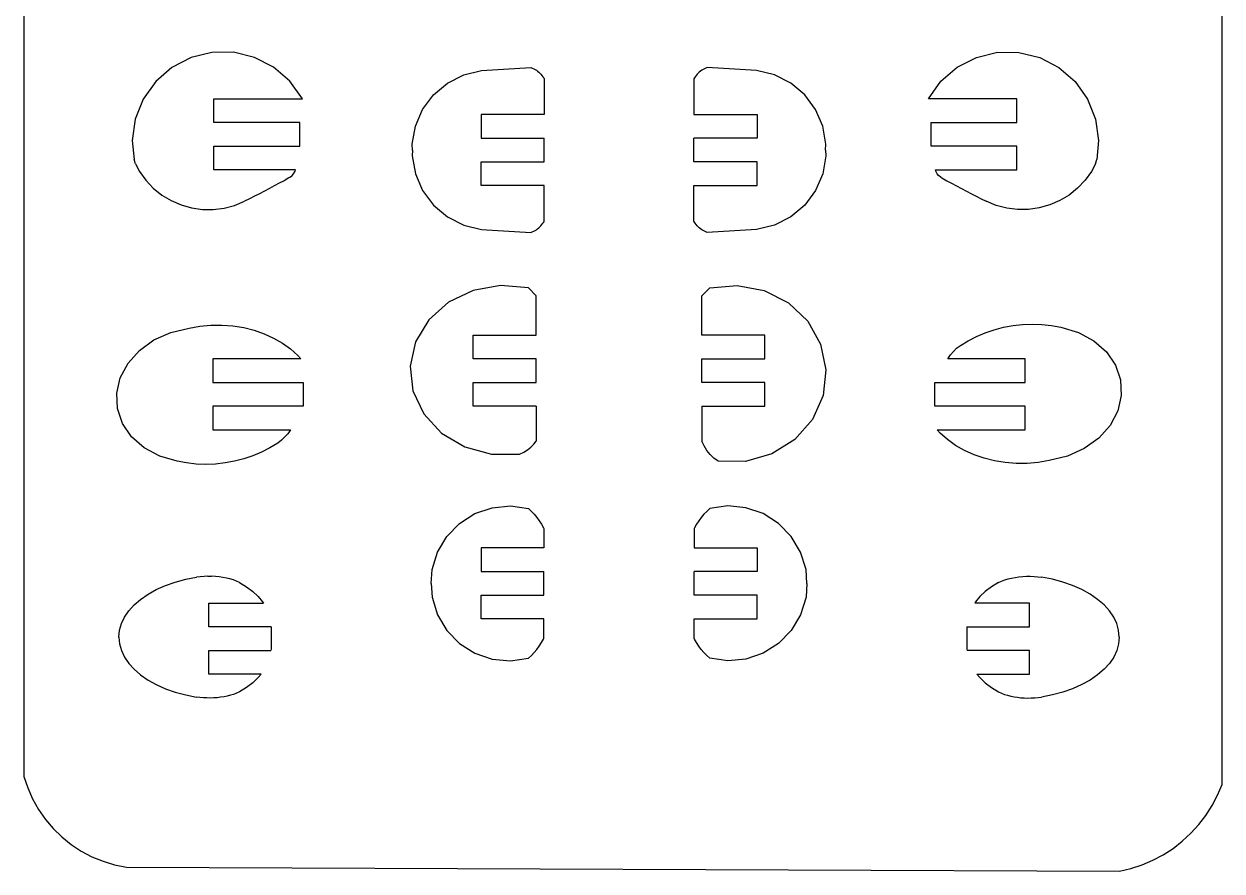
# Model space of a CAD drawing. Extents: x -4.72 to 4.72, y -4.2 to 4.2.
# Drawn here: x -1.448 to 1.448, y -4.201 to -2.153 of the extents above; entities that cross this region are included whole.
import ezdxf

# ---------------------------------------------------------------- set-up
doc = ezdxf.new("R2010")
doc.units = 0
doc.header["$MEASUREMENT"] = 0
doc.layers.get('0').update_dxf_attribs({"linetype": 'CONTINUOUS'})

msp = doc.modelspace()

# ---------------------------------------------------------------- linework, layer by layer
for p, q in [((1.4478, -3.991), (1.4478, 3.9719)), ((-1.4478, 3.9529), (-1.4478, -3.9719)), ((-0.9934, -2.2214), (-1.0439, -2.2338)), ((-0.9413, -2.2213), (-0.9934, -2.2214)), ((-0.8907, -2.2335), (-0.9413, -2.2213)), ((0.8542, -2.2335), (0.9048, -2.2213)), ((0.9048, -2.2213), (0.9569, -2.2214)), ((0.9569, -2.2214), (1.0074, -2.2338)), ((-1.0901, -2.2577), (-1.1294, -2.2919)), ((-1.0439, -2.2338), (-1.0901, -2.2577)), ((-0.8444, -2.2573), (-0.8907, -2.2335)), ((-0.805, -2.2913), (-0.8444, -2.2573)), ((-0.3419, -2.2656), (-0.2226, -2.2582)), ((-0.2226, -2.2582), (-0.2192, -2.2595)), ((0.2036, -2.2582), (0.2001, -2.2595)), ((0.3228, -2.2656), (0.2036, -2.2582)), ((0.7685, -2.2913), (0.8079, -2.2573)), ((0.8079, -2.2573), (0.8542, -2.2335)), ((1.0074, -2.2338), (1.0536, -2.2577)), ((1.0536, -2.2577), (1.0929, -2.2919)), ((-0.4243, -2.2955), (-0.3849, -2.2757)), ((-0.3849, -2.2757), (-0.3419, -2.2656)), ((-0.2192, -2.2595), (-0.2158, -2.2611)), ((-0.2158, -2.2611), (-0.2125, -2.2628)), ((-0.2125, -2.2628), (-0.2094, -2.2647)), ((-0.2094, -2.2647), (-0.2064, -2.2669)), ((-0.2064, -2.2669), (-0.2035, -2.2692)), ((-0.2035, -2.2692), (-0.2008, -2.2717)), ((-0.2008, -2.2717), (-0.1982, -2.2744)), ((-0.1982, -2.2744), (-0.1958, -2.2772)), ((-0.1958, -2.2772), (-0.1937, -2.2802)), ((-0.1937, -2.2802), (-0.1917, -2.2833)), ((-0.1917, -2.2833), (-0.1905, -2.2854)), ((-0.1905, -2.2854), (-0.1905, -2.3717)), ((0.1726, -2.2833), (0.1715, -2.2854)), ((0.1715, -2.2854), (0.1715, -2.3717)), ((0.1746, -2.2802), (0.1726, -2.2833)), ((0.1768, -2.2772), (0.1746, -2.2802)), ((0.1792, -2.2744), (0.1768, -2.2772)), ((0.1817, -2.2717), (0.1792, -2.2744)), ((0.1844, -2.2692), (0.1817, -2.2717)), ((0.1873, -2.2669), (0.1844, -2.2692)), ((0.1903, -2.2647), (0.1873, -2.2669)), ((0.1935, -2.2628), (0.1903, -2.2647)), ((0.1967, -2.2611), (0.1935, -2.2628)), ((0.2001, -2.2595), (0.1967, -2.2611)), ((0.3658, -2.2757), (0.3228, -2.2656)), ((0.4053, -2.2955), (0.3658, -2.2757)), ((-1.1294, -2.2919), (-1.1595, -2.3343)), ((-0.7747, -2.3336), (-0.805, -2.2913)), ((-0.4582, -2.324), (-0.4243, -2.2955)), ((0.4391, -2.324), (0.4053, -2.2955)), ((0.7382, -2.3336), (0.7685, -2.2913)), ((1.0929, -2.2919), (1.123, -2.3343)), ((-1.1595, -2.3343), (-1.1788, -2.3827)), ((-0.9887, -2.3908), (-0.9887, -2.3336)), ((-0.9887, -2.3336), (-0.7747, -2.3336)), ((-0.4845, -2.3594), (-0.4582, -2.324)), ((0.4654, -2.3594), (0.4391, -2.324)), ((0.9522, -2.3336), (0.7382, -2.3336)), ((0.9522, -2.3908), (0.9522, -2.3336)), ((1.123, -2.3343), (1.1423, -2.3827)), ((-0.5019, -2.4), (-0.4845, -2.3594)), ((-0.1905, -2.3717), (-0.3429, -2.3717)), ((-0.3429, -2.3717), (-0.3429, -2.4289)), ((0.1715, -2.3717), (0.3239, -2.3717)), ((0.3239, -2.3717), (0.3239, -2.4289)), ((0.4828, -2.4), (0.4654, -2.3594)), ((-1.1788, -2.3827), (-1.1861, -2.4342)), ((-0.781, -2.3908), (-0.9887, -2.3908)), ((-0.781, -2.4479), (-0.781, -2.3908)), ((-0.5094, -2.4435), (-0.5019, -2.4)), ((0.4903, -2.4435), (0.4828, -2.4)), ((0.7445, -2.3908), (0.9522, -2.3908)), ((0.7445, -2.4479), (0.7445, -2.3908)), ((1.1423, -2.3827), (1.1496, -2.4342)), ((-0.3429, -2.4289), (-0.1905, -2.4289)), ((-0.1905, -2.486), (-0.1905, -2.4289)), ((0.1715, -2.486), (0.1715, -2.4289)), ((0.3239, -2.4289), (0.1715, -2.4289)), ((-1.1861, -2.4342), (-1.1816, -2.4807)), ((-0.9887, -2.4479), (-0.781, -2.4479)), ((-0.9887, -2.5051), (-0.9887, -2.4479)), ((-0.5085, -2.4575), (-0.5094, -2.4435)), ((-0.5085, -2.4575), (-0.5094, -2.4714)), ((0.4894, -2.4575), (0.4903, -2.4435)), ((0.4894, -2.4575), (0.4903, -2.4714)), ((0.9522, -2.4479), (0.7445, -2.4479)), ((0.9522, -2.5051), (0.9522, -2.4479)), ((1.1496, -2.4342), (1.1451, -2.4807)), ((-1.1786, -2.4908), (-1.1816, -2.4807)), ((-0.5094, -2.4714), (-0.5019, -2.5149)), ((-0.3429, -2.486), (-0.1905, -2.486)), ((-0.3429, -2.5432), (-0.3429, -2.486)), ((0.3239, -2.486), (0.1715, -2.486)), ((0.3239, -2.5432), (0.3239, -2.486)), ((0.4903, -2.4714), (0.4828, -2.5149)), ((1.1421, -2.4908), (1.1451, -2.4807)), ((-1.1786, -2.4908), (-1.1687, -2.5093)), ((-1.1687, -2.5093), (-1.1533, -2.5306)), ((-0.7914, -2.5051), (-0.9887, -2.5051)), ((-0.8044, -2.5234), (-0.7993, -2.5191)), ((-0.7993, -2.5191), (-0.796, -2.5149)), ((-0.796, -2.5149), (-0.7924, -2.5084)), ((-0.7924, -2.5084), (-0.7914, -2.5051)), ((-0.5019, -2.5149), (-0.4845, -2.5555)), ((0.4828, -2.5149), (0.4654, -2.5555)), ((0.7559, -2.5084), (0.7549, -2.5051)), ((0.7549, -2.5051), (0.9522, -2.5051)), ((0.7595, -2.5149), (0.7559, -2.5084)), ((0.7628, -2.5191), (0.7595, -2.5149)), ((0.7679, -2.5234), (0.7628, -2.5191)), ((1.1322, -2.5093), (1.1168, -2.5306)), ((1.1421, -2.4908), (1.1322, -2.5093)), ((-1.1533, -2.5306), (-1.1352, -2.5498)), ((-0.8427, -2.5444), (-0.8545, -2.5507)), ((-0.8308, -2.538), (-0.8427, -2.5444)), ((-0.819, -2.5316), (-0.8308, -2.538)), ((-0.8073, -2.525), (-0.819, -2.5316)), ((-0.8044, -2.5234), (-0.8073, -2.525)), ((-0.1905, -2.5432), (-0.3429, -2.5432)), ((-0.1905, -2.6295), (-0.1905, -2.5432)), ((0.1715, -2.6295), (0.1715, -2.5432)), ((0.1715, -2.5432), (0.3239, -2.5432)), ((0.7679, -2.5234), (0.7708, -2.525)), ((0.7708, -2.525), (0.7825, -2.5316)), ((0.7825, -2.5316), (0.7943, -2.538)), ((0.7943, -2.538), (0.8062, -2.5444)), ((0.8062, -2.5444), (0.818, -2.5507)), ((1.1168, -2.5306), (1.0987, -2.5498)), ((-1.1352, -2.5498), (-1.1147, -2.5663)), ((-1.1147, -2.5663), (-1.0922, -2.5799)), ((-0.9024, -2.5753), (-0.9144, -2.5813)), ((-0.8903, -2.5693), (-0.9024, -2.5753)), ((-0.8784, -2.5631), (-0.8903, -2.5693)), ((-0.8664, -2.557), (-0.8784, -2.5631)), ((-0.8545, -2.5507), (-0.8664, -2.557)), ((-0.4845, -2.5555), (-0.4582, -2.5909)), ((0.4654, -2.5555), (0.4391, -2.5909)), ((0.818, -2.5507), (0.8299, -2.557)), ((0.8299, -2.557), (0.8419, -2.5631)), ((0.8419, -2.5631), (0.8538, -2.5693)), ((0.8538, -2.5693), (0.8659, -2.5753)), ((0.8659, -2.5753), (0.8779, -2.5813)), ((1.0782, -2.5663), (1.0557, -2.5799)), ((1.0987, -2.5498), (1.0782, -2.5663)), ((-1.0922, -2.5799), (-1.068, -2.5904)), ((-1.068, -2.5904), (-1.0427, -2.5976)), ((-1.0427, -2.5976), (-1.0166, -2.6013)), ((-1.0166, -2.6013), (-0.9903, -2.6015)), ((-0.9903, -2.6015), (-0.9642, -2.5982)), ((-0.9642, -2.5982), (-0.9387, -2.5914)), ((-0.9387, -2.5914), (-0.9144, -2.5813)), ((-0.4582, -2.5909), (-0.4243, -2.6194)), ((0.4391, -2.5909), (0.4053, -2.6194)), ((0.9022, -2.5914), (0.8779, -2.5813)), ((0.9277, -2.5982), (0.9022, -2.5914)), ((0.9538, -2.6015), (0.9277, -2.5982)), ((0.9801, -2.6013), (0.9538, -2.6015)), ((1.0062, -2.5976), (0.9801, -2.6013)), ((1.0315, -2.5904), (1.0062, -2.5976)), ((1.0557, -2.5799), (1.0315, -2.5904)), ((-0.4243, -2.6194), (-0.3849, -2.6392)), ((-0.1958, -2.6377), (-0.1937, -2.6347)), ((-0.1937, -2.6347), (-0.1917, -2.6316)), ((-0.1917, -2.6316), (-0.1905, -2.6295)), ((0.1726, -2.6316), (0.1715, -2.6295)), ((0.1746, -2.6347), (0.1726, -2.6316)), ((0.1768, -2.6377), (0.1746, -2.6347)), ((0.4053, -2.6194), (0.3658, -2.6392)), ((-0.3849, -2.6392), (-0.3419, -2.6493)), ((-0.3419, -2.6493), (-0.2226, -2.6567)), ((-0.2226, -2.6567), (-0.2192, -2.6554)), ((-0.2192, -2.6554), (-0.2158, -2.6538)), ((-0.2158, -2.6538), (-0.2125, -2.6521)), ((-0.2125, -2.6521), (-0.2094, -2.6502)), ((-0.2094, -2.6502), (-0.2064, -2.648)), ((-0.2064, -2.648), (-0.2035, -2.6457)), ((-0.2035, -2.6457), (-0.2008, -2.6432)), ((-0.2008, -2.6432), (-0.1982, -2.6405)), ((-0.1982, -2.6405), (-0.1958, -2.6377)), ((0.1792, -2.6405), (0.1768, -2.6377)), ((0.1817, -2.6432), (0.1792, -2.6405)), ((0.1844, -2.6457), (0.1817, -2.6432)), ((0.1873, -2.648), (0.1844, -2.6457)), ((0.1903, -2.6502), (0.1873, -2.648)), ((0.1935, -2.6521), (0.1903, -2.6502)), ((0.1967, -2.6538), (0.1935, -2.6521)), ((0.2001, -2.6554), (0.1967, -2.6538)), ((0.2036, -2.6567), (0.2001, -2.6554)), ((0.3228, -2.6493), (0.2036, -2.6567)), ((0.3658, -2.6392), (0.3228, -2.6493)), ((-0.3622, -2.7968), (-0.4219, -2.8252)), ((-0.2959, -2.785), (-0.3622, -2.7968)), ((-0.2286, -2.7908), (-0.2959, -2.785)), ((-0.2095, -2.8099), (-0.2286, -2.7908)), ((0.1905, -2.8099), (0.2095, -2.7908)), ((0.2095, -2.7908), (0.2758, -2.7849)), ((0.2758, -2.7849), (0.3411, -2.7973)), ((0.3411, -2.7973), (0.3997, -2.8271)), ((-0.4219, -2.8252), (-0.4696, -2.8678)), ((-0.2095, -2.9051), (-0.2095, -2.8099)), ((0.1905, -2.9051), (0.1905, -2.8099)), ((0.3997, -2.8271), (0.4466, -2.8716)), ((-1.093, -2.8984), (-1.0487, -2.8882)), ((-1.0487, -2.8882), (-1.0224, -2.8835)), ((-1.0224, -2.8835), (-0.9958, -2.881)), ((-0.9958, -2.881), (-0.9692, -2.8807)), ((-0.9692, -2.8807), (-0.9427, -2.8827)), ((-0.9427, -2.8827), (-0.9168, -2.8869)), ((-0.9168, -2.8869), (-0.8916, -2.8932)), ((-0.8916, -2.8932), (-0.8674, -2.9016)), ((-0.4696, -2.8678), (-0.5014, -2.921)), ((0.4466, -2.8716), (0.4777, -2.9271)), ((0.8756, -2.8992), (0.8974, -2.8918)), ((0.8974, -2.8918), (0.9198, -2.8861)), ((0.9198, -2.8861), (0.9426, -2.8819)), ((0.9426, -2.8819), (0.9658, -2.8794)), ((0.9658, -2.8794), (0.9891, -2.8786)), ((0.9891, -2.8786), (1.0125, -2.8794)), ((1.0125, -2.8794), (1.0356, -2.8819)), ((1.0356, -2.8819), (1.0585, -2.8861)), ((1.0585, -2.8861), (1.1007, -2.8985)), ((-1.1688, -2.9419), (-1.1338, -2.9167)), ((-1.1338, -2.9167), (-1.093, -2.8984)), ((-0.8674, -2.9016), (-0.8445, -2.9121)), ((-0.8445, -2.9121), (-0.8231, -2.9244)), ((-0.8231, -2.9244), (-0.8034, -2.9385)), ((-0.5014, -2.921), (-0.5145, -2.98)), ((-0.3619, -2.9051), (-0.2095, -2.9051)), ((-0.3619, -2.9623), (-0.3619, -2.9051)), ((0.3429, -2.9051), (0.1905, -2.9051)), ((0.3429, -2.9623), (0.3429, -2.9051)), ((0.8153, -2.9301), (0.8344, -2.9184)), ((0.8344, -2.9184), (0.8546, -2.908)), ((0.8546, -2.908), (0.8756, -2.8992)), ((1.1007, -2.8985), (1.1381, -2.9186)), ((1.1381, -2.9186), (1.1684, -2.9455)), ((-1.1963, -2.9728), (-1.1688, -2.9419)), ((-0.8034, -2.9385), (-0.7856, -2.9543)), ((0.4777, -2.9271), (0.4905, -2.9888)), ((0.7849, -2.9623), (0.7913, -2.9525)), ((0.8064, -2.9367), (0.7913, -2.9525)), ((0.8064, -2.9367), (0.8153, -2.9301)), ((1.1684, -2.9455), (1.1903, -2.9777)), ((-1.2149, -3.0079), (-1.1963, -2.9728)), ((-0.9913, -2.9623), (-0.9913, -3.0194)), ((-0.7783, -2.9623), (-0.9913, -2.9623)), ((-0.7856, -2.9543), (-0.7783, -2.9623)), ((-0.5145, -2.98), (-0.5077, -3.0399)), ((-0.2095, -2.9623), (-0.3619, -2.9623)), ((-0.2095, -3.0194), (-0.2095, -2.9623)), ((0.1905, -2.9623), (0.3429, -2.9623)), ((0.1905, -3.0194), (0.1905, -2.9623)), ((0.9722, -2.9623), (0.7849, -2.9623)), ((0.9722, -3.0194), (0.9722, -2.9623)), ((1.1903, -2.9777), (1.2025, -3.0134)), ((-1.2234, -3.0451), (-1.2149, -3.0079)), ((0.4905, -2.9888), (0.4837, -3.0512)), ((-0.9913, -3.0194), (-0.7729, -3.0194)), ((-0.7729, -3.0194), (-0.7729, -3.0766)), ((-0.5077, -3.0399), (-0.4817, -3.0955)), ((-0.3619, -3.0766), (-0.3619, -3.0194)), ((-0.3619, -3.0194), (-0.2095, -3.0194)), ((0.3429, -3.0194), (0.1905, -3.0194)), ((0.3429, -3.0766), (0.3429, -3.0194)), ((0.7539, -3.0766), (0.7539, -3.0194)), ((0.7539, -3.0194), (0.9722, -3.0194)), ((1.2025, -3.0134), (1.2044, -3.0509)), ((-1.2215, -3.0826), (-1.2234, -3.0451)), ((0.4837, -3.0512), (0.458, -3.1092)), ((1.2044, -3.0509), (1.1958, -3.0881)), ((-1.2094, -3.1183), (-1.2215, -3.0826)), ((-0.9913, -3.0766), (-0.9913, -3.1337)), ((-0.7729, -3.0766), (-0.9913, -3.0766)), ((-0.4817, -3.0955), (-0.4387, -3.142)), ((-0.2095, -3.0766), (-0.3619, -3.0766)), ((-0.2095, -3.0766), (-0.2095, -3.1616)), ((0.1905, -3.0766), (0.1905, -3.1616)), ((0.1905, -3.0766), (0.3429, -3.0766)), ((0.9722, -3.0766), (0.7539, -3.0766)), ((0.9722, -3.1337), (0.9722, -3.0766)), ((1.1958, -3.0881), (1.1773, -3.1232)), ((-1.1875, -3.1505), (-1.2094, -3.1183)), ((0.458, -3.1092), (0.4156, -3.1575)), ((1.1773, -3.1232), (1.1498, -3.1541)), ((-1.1571, -3.1774), (-1.1875, -3.1505)), ((-0.9913, -3.1337), (-0.804, -3.1337)), ((-0.8254, -3.1593), (-0.8104, -3.1435)), ((-0.804, -3.1337), (-0.8104, -3.1435)), ((-0.4387, -3.142), (-0.3824, -3.1753)), ((0.7665, -3.1417), (0.7592, -3.1337)), ((0.7592, -3.1337), (0.9722, -3.1337)), ((0.7843, -3.1575), (0.7665, -3.1417)), ((1.1498, -3.1541), (1.1147, -3.1793)), ((-1.1198, -3.1975), (-1.1571, -3.1774)), ((-0.8535, -3.1776), (-0.8736, -3.188)), ((-0.8344, -3.1659), (-0.8535, -3.1776)), ((-0.8254, -3.1593), (-0.8344, -3.1659)), ((-0.3824, -3.1753), (-0.3176, -3.1927)), ((-0.2398, -3.1876), (-0.2306, -3.182)), ((-0.2306, -3.182), (-0.2224, -3.1757)), ((-0.2224, -3.1757), (-0.2153, -3.1689)), ((-0.2153, -3.1689), (-0.2095, -3.1616)), ((0.1961, -3.1729), (0.1905, -3.1616)), ((0.2029, -3.1835), (0.1961, -3.1729)), ((0.2108, -3.1933), (0.2029, -3.1835)), ((0.4156, -3.1575), (0.3601, -3.1922)), ((0.804, -3.1716), (0.7843, -3.1575)), ((0.8255, -3.1839), (0.804, -3.1716)), ((0.8484, -3.1944), (0.8255, -3.1839)), ((1.1147, -3.1793), (1.074, -3.1976)), ((-1.0775, -3.2099), (-1.1198, -3.1975)), ((-1.0547, -3.2141), (-1.0775, -3.2099)), ((-1.0315, -3.2166), (-1.0547, -3.2141)), ((-0.9617, -3.2141), (-0.9849, -3.2166)), ((-0.9388, -3.2099), (-0.9617, -3.2141)), ((-0.9164, -3.2042), (-0.9388, -3.2099)), ((-0.8947, -3.1968), (-0.9164, -3.2042)), ((-0.8736, -3.188), (-0.8947, -3.1968)), ((-0.3176, -3.1927), (-0.25, -3.1925)), ((-0.25, -3.1925), (-0.2398, -3.1876)), ((0.2198, -3.2021), (0.2108, -3.1933)), ((0.2297, -3.2099), (0.2198, -3.2021)), ((0.2963, -3.2102), (0.2297, -3.2099)), ((0.3601, -3.1922), (0.2963, -3.2102)), ((0.8726, -3.2028), (0.8484, -3.1944)), ((0.8977, -3.2091), (0.8726, -3.2028)), ((0.9237, -3.2133), (0.8977, -3.2091)), ((0.9501, -3.2153), (0.9237, -3.2133)), ((1.0034, -3.2125), (0.9768, -3.215)), ((1.0297, -3.2078), (1.0034, -3.2125)), ((1.074, -3.1976), (1.0297, -3.2078)), ((-1.0082, -3.2174), (-1.0315, -3.2166)), ((-0.9849, -3.2166), (-1.0082, -3.2174)), ((0.9768, -3.215), (0.9501, -3.2153)), ((-0.3579, -3.3364), (-0.3162, -3.3222)), ((-0.3162, -3.3222), (-0.2723, -3.318)), ((-0.2723, -3.318), (-0.2286, -3.3242)), ((-0.2286, -3.3242), (-0.2213, -3.331)), ((0.2095, -3.3242), (0.2023, -3.331)), ((0.2532, -3.318), (0.2095, -3.3242)), ((0.2971, -3.3222), (0.2532, -3.318)), ((0.3388, -3.3364), (0.2971, -3.3222)), ((-0.3952, -3.3601), (-0.3579, -3.3364)), ((-0.2213, -3.331), (-0.2145, -3.3381)), ((-0.2145, -3.3381), (-0.2081, -3.3457)), ((-0.2081, -3.3457), (-0.2023, -3.3537)), ((-0.2023, -3.3537), (-0.1969, -3.362)), ((0.1832, -3.3537), (0.1779, -3.362)), ((0.1891, -3.3457), (0.1832, -3.3537)), ((0.1955, -3.3381), (0.1891, -3.3457)), ((0.2023, -3.331), (0.1955, -3.3381)), ((0.3761, -3.3601), (0.3388, -3.3364)), ((-0.4259, -3.3917), (-0.3952, -3.3601)), ((-0.1969, -3.362), (-0.1921, -3.3707)), ((-0.1921, -3.3707), (-0.1912, -3.3726)), ((-0.1912, -3.3726), (-0.1912, -3.4195)), ((0.173, -3.3707), (0.1721, -3.3726)), ((0.1721, -3.3726), (0.1721, -3.4195)), ((0.1779, -3.362), (0.173, -3.3707)), ((0.4068, -3.3917), (0.3761, -3.3601)), ((-0.4484, -3.4296), (-0.4259, -3.3917)), ((0.4293, -3.4296), (0.4068, -3.3917)), ((-0.4614, -3.4718), (-0.4484, -3.4296)), ((-0.1912, -3.4195), (-0.3429, -3.4195)), ((-0.3429, -3.4195), (-0.3429, -3.4766)), ((0.1721, -3.4195), (0.3239, -3.4195)), ((0.3239, -3.4195), (0.3239, -3.4766)), ((0.4424, -3.4718), (0.4293, -3.4296)), ((-0.4636, -3.5052), (-0.4614, -3.4718)), ((0.4445, -3.5052), (0.4424, -3.4718)), ((-1.1057, -3.5103), (-1.082, -3.5019)), ((-1.082, -3.5019), (-1.0568, -3.4952)), ((-1.0568, -3.4952), (-1.0305, -3.4901)), ((-1.0216, -3.4889), (-1.0305, -3.4901)), ((-1.0125, -3.4881), (-1.0216, -3.4889)), ((-1.0033, -3.4877), (-1.0125, -3.4881)), ((-1.0033, -3.4877), (-0.9942, -3.4878)), ((-0.985, -3.4883), (-0.9942, -3.4878)), ((-0.976, -3.4892), (-0.985, -3.4883)), ((-0.9671, -3.4905), (-0.976, -3.4892)), ((-0.9584, -3.4922), (-0.9671, -3.4905)), ((-0.9499, -3.4943), (-0.9584, -3.4922)), ((-0.9417, -3.4968), (-0.9499, -3.4943)), ((-0.9339, -3.4996), (-0.9417, -3.4968)), ((-0.9265, -3.5028), (-0.9339, -3.4996)), ((-0.9265, -3.5028), (-0.9097, -3.5133)), ((-0.3429, -3.4766), (-0.1912, -3.4766)), ((-0.1912, -3.5338), (-0.1912, -3.4766)), ((0.3239, -3.4766), (0.1721, -3.4766)), ((0.1721, -3.5338), (0.1721, -3.4766)), ((0.9075, -3.5028), (0.8907, -3.5133)), ((0.9075, -3.5028), (0.9149, -3.4996)), ((0.9149, -3.4996), (0.9227, -3.4968)), ((0.9227, -3.4968), (0.9308, -3.4943)), ((0.9308, -3.4943), (0.9393, -3.4922)), ((0.9393, -3.4922), (0.948, -3.4905)), ((0.948, -3.4905), (0.9569, -3.4892)), ((0.9569, -3.4892), (0.966, -3.4883)), ((0.966, -3.4883), (0.9751, -3.4878)), ((0.9751, -3.4878), (0.9843, -3.4877)), ((0.9843, -3.4877), (0.9934, -3.4881)), ((0.9934, -3.4881), (1.0025, -3.4889)), ((1.0025, -3.4889), (1.0115, -3.4901)), ((1.0377, -3.4952), (1.0115, -3.4901)), ((1.0629, -3.5019), (1.0377, -3.4952)), ((1.0867, -3.5103), (1.0629, -3.5019)), ((-1.166, -3.5437), (-1.148, -3.5312)), ((-1.148, -3.5312), (-1.1279, -3.5201)), ((-1.1279, -3.5201), (-1.1057, -3.5103)), ((-0.9097, -3.5133), (-0.8948, -3.5248)), ((-0.8948, -3.5248), (-0.8818, -3.537)), ((-0.4636, -3.5052), (-0.4614, -3.5386)), ((0.4445, -3.5052), (0.4424, -3.5386)), ((0.8757, -3.5248), (0.8628, -3.537)), ((0.8907, -3.5133), (0.8757, -3.5248)), ((1.1088, -3.5201), (1.0867, -3.5103)), ((1.129, -3.5312), (1.1088, -3.5201)), ((1.147, -3.5437), (1.129, -3.5312)), ((-1.1947, -3.5716), (-1.1816, -3.5572)), ((-1.1816, -3.5572), (-1.166, -3.5437)), ((-1.0012, -3.5528), (-0.8692, -3.5528)), ((-1.0012, -3.61), (-1.0012, -3.5528)), ((-0.8818, -3.537), (-0.871, -3.55)), ((-0.871, -3.55), (-0.8692, -3.5528)), ((-0.4614, -3.5386), (-0.4484, -3.5808)), ((-0.3429, -3.5338), (-0.1912, -3.5338)), ((-0.3429, -3.5909), (-0.3429, -3.5338)), ((0.3239, -3.5338), (0.1721, -3.5338)), ((0.3239, -3.5909), (0.3239, -3.5338)), ((0.4424, -3.5386), (0.4293, -3.5808)), ((0.8519, -3.55), (0.8501, -3.5528)), ((0.9821, -3.5528), (0.8501, -3.5528)), ((0.8628, -3.537), (0.8519, -3.55)), ((0.9821, -3.61), (0.9821, -3.5528)), ((1.1626, -3.5572), (1.147, -3.5437)), ((1.1756, -3.5716), (1.1626, -3.5572)), ((-1.2124, -3.6025), (-1.205, -3.5868)), ((-1.205, -3.5868), (-1.1947, -3.5716)), ((-0.4484, -3.5808), (-0.4259, -3.6187)), ((0.4293, -3.5808), (0.4068, -3.6187)), ((1.1859, -3.5868), (1.1756, -3.5716)), ((1.1934, -3.6025), (1.1859, -3.5868)), ((-1.2184, -3.635), (-1.2169, -3.6186)), ((-1.2169, -3.6186), (-1.2124, -3.6025)), ((-0.8504, -3.61), (-1.0012, -3.61)), ((-0.8504, -3.61), (-0.8504, -3.6638)), ((-0.4259, -3.6187), (-0.3952, -3.6503)), ((-0.1912, -3.5909), (-0.3429, -3.5909)), ((-0.1912, -3.6378), (-0.1912, -3.5909)), ((0.1721, -3.6378), (0.1721, -3.5909)), ((0.1721, -3.5909), (0.3239, -3.5909)), ((0.4068, -3.6187), (0.3761, -3.6503)), ((0.8314, -3.61), (0.8314, -3.6638)), ((0.8314, -3.61), (0.9821, -3.61)), ((1.1979, -3.6186), (1.1934, -3.6025)), ((1.1994, -3.635), (1.1979, -3.6186)), ((-1.2184, -3.635), (-1.2169, -3.6513)), ((-0.2023, -3.6567), (-0.1969, -3.6484)), ((-0.1969, -3.6484), (-0.1921, -3.6397)), ((-0.1921, -3.6397), (-0.1912, -3.6378)), ((0.173, -3.6397), (0.1721, -3.6378)), ((0.1779, -3.6484), (0.173, -3.6397)), ((0.1832, -3.6567), (0.1779, -3.6484)), ((1.1994, -3.635), (1.1979, -3.6513)), ((-1.2169, -3.6513), (-1.2124, -3.6674)), ((-1.2124, -3.6674), (-1.205, -3.6832)), ((-1.0012, -3.6671), (-0.8508, -3.6671)), ((-1.0012, -3.7243), (-1.0012, -3.6671)), ((-0.8504, -3.6638), (-0.8508, -3.6671)), ((-0.3952, -3.6503), (-0.3579, -3.674)), ((-0.3579, -3.674), (-0.3162, -3.6882)), ((-0.2213, -3.6794), (-0.2145, -3.6723)), ((-0.2145, -3.6723), (-0.2081, -3.6647)), ((-0.2081, -3.6647), (-0.2023, -3.6567)), ((0.1891, -3.6647), (0.1832, -3.6567)), ((0.1955, -3.6723), (0.1891, -3.6647)), ((0.2023, -3.6794), (0.1955, -3.6723)), ((0.3388, -3.674), (0.2971, -3.6882)), ((0.3761, -3.6503), (0.3388, -3.674)), ((0.8314, -3.6638), (0.8318, -3.6671)), ((0.9821, -3.6671), (0.8318, -3.6671)), ((0.9821, -3.7243), (0.9821, -3.6671)), ((1.1934, -3.6674), (1.1859, -3.6832)), ((1.1979, -3.6513), (1.1934, -3.6674)), ((-1.205, -3.6832), (-1.1947, -3.6984)), ((-1.1947, -3.6984), (-1.1816, -3.7128)), ((-0.3162, -3.6882), (-0.2723, -3.6924)), ((-0.2723, -3.6924), (-0.2286, -3.6862)), ((-0.2286, -3.6862), (-0.2213, -3.6794)), ((0.2095, -3.6862), (0.2023, -3.6794)), ((0.2532, -3.6924), (0.2095, -3.6862)), ((0.2971, -3.6882), (0.2532, -3.6924)), ((1.1756, -3.6984), (1.1626, -3.7128)), ((1.1859, -3.6832), (1.1756, -3.6984)), ((-1.1816, -3.7128), (-1.166, -3.7263)), ((-1.166, -3.7263), (-1.148, -3.7387)), ((-0.8746, -3.7243), (-1.0012, -3.7243)), ((-0.8818, -3.7329), (-0.8948, -3.7452)), ((-0.8746, -3.7243), (-0.8818, -3.7329)), ((0.8555, -3.7243), (0.9821, -3.7243)), ((0.8555, -3.7243), (0.8628, -3.7329)), ((0.8628, -3.7329), (0.8757, -3.7452)), ((1.147, -3.7263), (1.129, -3.7387)), ((1.1626, -3.7128), (1.147, -3.7263)), ((-1.148, -3.7387), (-1.1279, -3.7499)), ((-1.1279, -3.7499), (-1.1057, -3.7597)), ((-1.1057, -3.7597), (-1.082, -3.768)), ((-0.9097, -3.7566), (-0.9265, -3.7671)), ((-0.8948, -3.7452), (-0.9097, -3.7566)), ((0.8757, -3.7452), (0.8907, -3.7566)), ((0.8907, -3.7566), (0.9075, -3.7671)), ((1.0867, -3.7597), (1.0629, -3.768)), ((1.1088, -3.7499), (1.0867, -3.7597)), ((1.129, -3.7387), (1.1088, -3.7499)), ((-1.082, -3.768), (-1.0568, -3.7748)), ((-1.0568, -3.7748), (-1.0305, -3.7799)), ((-1.0224, -3.781), (-1.0305, -3.7799)), ((-1.0141, -3.7818), (-1.0224, -3.781)), ((-1.0057, -3.7822), (-1.0141, -3.7818)), ((-0.9973, -3.7823), (-1.0057, -3.7822)), ((-0.989, -3.782), (-0.9973, -3.7823)), ((-0.9806, -3.7814), (-0.989, -3.782)), ((-0.9724, -3.7805), (-0.9806, -3.7814)), ((-0.9643, -3.7792), (-0.9724, -3.7805)), ((-0.9564, -3.7776), (-0.9643, -3.7792)), ((-0.9486, -3.7757), (-0.9564, -3.7776)), ((-0.9411, -3.7735), (-0.9486, -3.7757)), ((-0.9339, -3.7709), (-0.9411, -3.7735)), ((-0.9265, -3.7671), (-0.9339, -3.7709)), ((0.9075, -3.7671), (0.9149, -3.7709)), ((0.9149, -3.7709), (0.9221, -3.7735)), ((0.9221, -3.7735), (0.9296, -3.7757)), ((0.9296, -3.7757), (0.9373, -3.7776)), ((0.9373, -3.7776), (0.9452, -3.7792)), ((0.9452, -3.7792), (0.9533, -3.7805)), ((0.9533, -3.7805), (0.9616, -3.7814)), ((0.9616, -3.7814), (0.9699, -3.782)), ((0.9699, -3.782), (0.9783, -3.7823)), ((0.9783, -3.7823), (0.9867, -3.7822)), ((0.9867, -3.7822), (0.995, -3.7818)), ((0.995, -3.7818), (1.0033, -3.781)), ((1.0033, -3.781), (1.0115, -3.7799)), ((1.0377, -3.7748), (1.0115, -3.7799)), ((1.0629, -3.768), (1.0377, -3.7748)), ((-1.4478, -3.9719), (-1.4387, -3.9996)), ((1.4369, -4.017), (1.4478, -3.991)), ((-1.4387, -3.9996), (-1.427, -4.0263)), ((1.4238, -4.0421), (1.4369, -4.017)), ((-1.427, -4.0263), (-1.4127, -4.0517)), ((-1.4127, -4.0517), (-1.3961, -4.0757)), ((1.4086, -4.0659), (1.4238, -4.0421)), ((-1.3961, -4.0757), (-1.3773, -4.0979)), ((1.3914, -4.0884), (1.4086, -4.0659)), ((-1.3773, -4.0979), (-1.3564, -4.1182)), ((1.3516, -4.1284), (1.3724, -4.1092)), ((1.3724, -4.1092), (1.3914, -4.0884)), ((-1.3564, -4.1182), (-1.3337, -4.1365)), ((-1.3337, -4.1365), (-1.3093, -4.1524)), ((1.3293, -4.1457), (1.3516, -4.1284)), ((-1.3093, -4.1524), (-1.2835, -4.166)), ((-1.2835, -4.166), (-1.2566, -4.177)), ((1.2805, -4.1743), (1.3055, -4.161)), ((1.3055, -4.161), (1.3293, -4.1457)), ((-1.2566, -4.177), (-1.2287, -4.1854)), ((-1.2287, -4.1854), (-1.2001, -4.1911)), ((-1.2001, -4.1911), (1.2002, -4.2005)), ((1.2002, -4.2005), (1.2277, -4.1941)), ((1.2277, -4.1941), (1.2545, -4.1853)), ((1.2545, -4.1853), (1.2805, -4.1743))]:
    msp.add_line(p, q)

doc.saveas('drawing.dxf')
